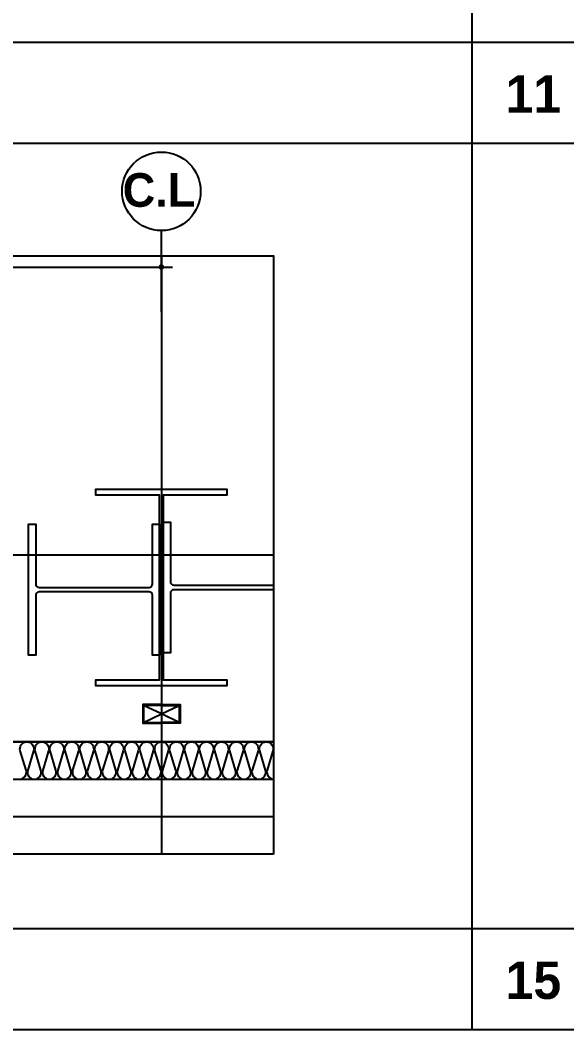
# Model space of a CAD drawing. Extents: x 300 to 49993, y 307 to 8617.
# Drawn here: x 29653 to 31114, y 307 to 3007 of the extents above; entities that cross this region are included whole.
import ezdxf
from ezdxf.enums import TextEntityAlignment as Align

# ---------------------------------------------------------------- set-up
doc = ezdxf.new("R2010")
doc.units = 0
doc.header["$LTSCALE"] = 400
doc.header["$MEASUREMENT"] = 0
doc.header["$PDSIZE"] = -5
doc.linetypes.add('CEN', pattern=[62, 60, -1, 0, -1])
doc.linetypes.add('HID', pattern=[0.5, 0.25, -0.25])
doc.layers.get('Defpoints').update_dxf_attribs({"color": 161, "linetype": 'CONTINUOUS'})
for name, color, linetype in [('$RECOVER_210316183841-0', 7, 'CONTINUOUS'), ('0OPEN', 1, 'HID'), ('0PANL', 6, 'CONTINUOUS'), ('0STL', 3, 'CONTINUOUS'), ('A-INSUL', 8, 'CONTINUOUS'), ('CEN', 1, 'CEN'), ('COL', 2, 'CONTINUOUS'), ('DIM', 7, 'CONTINUOUS'), ('FIN', 5, 'CONTINUOUS'), ('MAIN', 1, 'CONTINUOUS'), ('sdim', 4, 'CONTINUOUS'), ('SYM', 7, 'CONTINUOUS'), ('TEXT', 3, 'CONTINUOUS')]:
    doc.layers.add(name, color=color, linetype=linetype)
doc.layers.add('K', color=161, linetype='CONTINUOUS', plot=False)
doc.styles.add('2020음성 1차', font='나눔고딕Bold.ttf')
doc.dimstyles.new('NDIM(SUB)', dxfattribs={"dimscale": 100, "dimtxt": 1.5, "dimasz": 0.5, "dimexe": 2, "dimexo": 2, "dimgap": 1, "dimtad": 1, "dimdec": 0, "dimdsep": 46, "dimlunit": 6, "dimtxsty": '2020음성 1차', "dimblk1": '_RXDOT', "dimblk2": '_RXDOT', "dimsah": 1, "dimcen": 3, "dimdle": 3, "dimclrd": 7, "dimclre": 7, "dimclrt": 3, "dimadec": 0, "dimazin": 0, "dimtfac": 1, "dimtdec": 0, "dimtix": 1, "dimtmove": 2, "dimatfit": 3, "dimfxl": 1, "dimtolj": 1, "dimtzin": 0, "dimarcsym": 0})

# ---------------------------------------------------------------- blocks, each defined once
blk = doc.blocks.new('_RXDOT')
at = {"layer": '$RECOVER_210316183841-0', "color": 0, "linetype": 'ByBlock'}
blk.add_line((-1, 0), (2, 0), dxfattribs=at)
at = {"layer": '$RECOVER_210316183841-0', "color": 0, "linetype": 'ByBlock', "const_width": 0.5}
blk.add_lwpolyline([(-0.25, 0, 1), (0.25, 0, 1)], format="xyb", close=True, dxfattribs=at)
blk = doc.blocks.new('*D88')
at = {"layer": 'Defpoints', "color": 0}
for p in [(30030.1, 2347.2), (29020.1, 2167.2), (30030.1, 2167.2)]:
    blk.add_point(p, dxfattribs=at)
at = {"layer": 'DIM', "color": 7, "lineweight": -2}
for p, q in [((29020.1, 2227.2), (29020.1, 2407.2)), ((30030.1, 2227.2), (30030.1, 2407.2)), ((29035.1, 2347.2), (30015.1, 2347.2))]:
    blk.add_line(p, q, dxfattribs=at)
at = {"layer": 'DIM', "color": 7, "linetype": 'ByBlock', "lineweight": -2, "xscale": 15, "yscale": 15, "zscale": 15, "rotation": 180}
blk.add_blockref('_RXDOT', (29020.1, 2347.2), dxfattribs=at)
at = {"layer": 'DIM', "color": 7, "linetype": 'ByBlock', "lineweight": -2, "xscale": 15, "yscale": 15, "zscale": 15}
blk.add_blockref('_RXDOT', (30030.1, 2347.2), dxfattribs=at)
at = {"layer": 'DIM', "color": 3, "insert": (29525.1, 2406.1), "char_height": 45, "attachment_point": 5, "style": '2020음성 1차'}
blk.add_mtext('\\A1;1,010', dxfattribs=at)

msp = doc.modelspace()

# ---------------------------------------------------------------- linework, layer by layer
at = {"layer": '0OPEN', "color": 1}
for p, q in [((30030.1, 1152.2), (29982.4, 1174.9)), ((30030.1, 1152.2), (30077.8, 1174.9)), ((29982.4, 1129.5), (30030.1, 1152.2)), ((30077.8, 1129.5), (30030.1, 1152.2))]:
    msp.add_line(p, q, dxfattribs=at)
at = {"layer": '0PANL', "elevation": 0}
msp.add_lwpolyline([(30330.1, 1077.2), (28930.1, 1077.2), (28930.1, 977.2), (30330.1, 977.2)], dxfattribs=at)
at = {"layer": '0STL', "elevation": 0}
for points in [[(30030.1, 1177.2), (29980.1, 1177.2), (29980.1, 1127.2), (30030.1, 1127.2)], [(30030.1, 1174.9), (29982.4, 1174.9), (29982.4, 1129.5), (30030.1, 1129.5)], [(30030.1, 1177.2), (30080.1, 1177.2), (30080.1, 1127.2), (30030.1, 1127.2)], [(30030.1, 1174.9), (30077.8, 1174.9), (30077.8, 1129.5), (30030.1, 1129.5)]]:
    msp.add_lwpolyline(points, dxfattribs=at)
at = {"layer": 'A-INSUL'}
msp.add_lwpolyline([(29650.5, 977.2, 0.509267), (29668.2, 1001.5), (29652.9, 1053, -0.509267), (29670.5, 1077.2, -0.509267), (29688.2, 1053), (29672.9, 1001.5, 0.509267), (29690.5, 977.2, 0.509267), (29708.2, 1001.5), (29692.9, 1053, -0.509267), (29710.5, 1077.2, -0.509267), (29728.2, 1053), (29712.9, 1001.5, 0.509267), (29730.5, 977.2, 0.509267), (29748.2, 1001.5), (29732.9, 1053, -0.509267), (29750.6, 1077.2, -0.509267), (29768.2, 1053), (29752.9, 1001.5, 0.509267), (29770.6, 977.2, 0.509267), (29788.2, 1001.5), (29772.9, 1053, -0.509267), (29790.6, 1077.2, -0.509267), (29808.2, 1053), (29792.9, 1001.5, 0.509267), (29810.6, 977.2, 0.509267), (29828.3, 1001.5), (29812.9, 1053, -0.509267), (29830.6, 1077.2, -0.509267), (29848.3, 1053), (29832.9, 1001.5, 0.509267), (29850.6, 977.2, 0.509267), (29868.3, 1001.5), (29853, 1053, -0.509267), (29870.6, 1077.2, -0.509267), (29888.3, 1053), (29873, 1001.5, 0.509267), (29890.6, 977.2, 0.509267), (29908.3, 1001.5), (29893, 1053, -0.509267), (29910.6, 1077.2, -0.509267), (29928.3, 1053), (29913, 1001.5, 0.509267), (29930.6, 977.2, 0.509267), (29948.3, 1001.5), (29933, 1053, -0.509267), (29950.7, 1077.2, -0.509267), (29968.3, 1053), (29953, 1001.5, 0.509267), (29970.7, 977.2, 0.509267), (29988.3, 1001.5), (29973, 1053, -0.509267), (29990.7, 1077.2, -0.509267), (30008.3, 1053), (29993, 1001.5, 0.509267), (30010.7, 977.2, 0.509267), (30028.4, 1001.5), (30013, 1053, -0.509267), (30030.7, 1077.2, -0.509267), (30048.4, 1053), (30033, 1001.5, 0.509267), (30050.7, 977.2, 0.509267), (30068.4, 1001.5), (30053.1, 1053, -0.509267), (30070.7, 1077.2, -0.509267), (30088.4, 1053), (30073.1, 1001.5, 0.509267), (30090.7, 977.2, 0.509267), (30108.4, 1001.5), (30093.1, 1053, -0.509267), (30110.7, 1077.2, -0.509267), (30128.4, 1053), (30113.1, 1001.5, 0.509267), (30130.7, 977.2, 0.509267), (30148.4, 1001.5), (30133.1, 1053, -0.509267), (30150.8, 1077.2, -0.509267), (30168.4, 1053), (30153.1, 1001.5, 0.509267), (30170.8, 977.2, 0.509267), (30188.4, 1001.5), (30173.1, 1053, -0.509267), (30190.8, 1077.2, -0.509267), (30208.4, 1053), (30193.1, 1001.5, 0.509267), (30210.8, 977.2, 0.509267), (30228.5, 1001.5), (30213.1, 1053, -0.509267), (30230.8, 1077.2, -0.509267), (30248.5, 1053), (30233.1, 1001.5, 0.509267), (30250.8, 977.2, 0.509267), (30268.5, 1001.5), (30253.2, 1053, -0.509267), (30270.8, 1077.2, -0.509267), (30288.5, 1053), (30273.2, 1001.5, 0.509267), (30290.8, 977.2, 0.509267), (30308.5, 1001.5), (30293.2, 1053, -0.509267), (30310.8, 1077.2, -0.509267), (30328.5, 1053), (30313.2, 1001.5, 0.509267), (30330.8, 977.2)], format="xyb", dxfattribs=at)
at = {"layer": 'CEN'}
for p, q in [((30030.1, 2377.2), (30030.1, 777.2)), ((30030.1, 2377.2), (30030.1, 777.2)), ((28730.1, 1577.2), (30330.1, 1577.2)), ((28730.1, 1077.2), (30330.1, 1077.2))]:
    msp.add_line(p, q, dxfattribs=at)
at = {"layer": 'COL', "linetype": 'ByBlock', "ltscale": 10, "elevation": 0}
msp.add_lwpolyline([(30025.1, 1484.4), (30025.1, 1309.4), (30006.1, 1309.4), (30006.1, 1469.4, 0.414214), (29997.1, 1478.4), (29703.1, 1478.4, 0.414214), (29694.1, 1469.4), (29694.1, 1309.4), (29675.1, 1309.4), (29675.1, 1659.4), (29694.1, 1659.4), (29694.1, 1499.4, 0.414214), (29703.1, 1490.4), (29997.1, 1490.4, 0.414214), (30006.1, 1499.4), (30006.1, 1659.4), (30025.1, 1659.4)], format="xyb", close=True, dxfattribs=at)
msp.add_lwpolyline([(30330.1, 1484.2), (30063.1, 1484.2, 0.414214), (30054.1, 1475.2), (30054.1, 1315.2), (30035.1, 1315.2), (30035.1, 1665.2), (30054.1, 1665.2), (30054.1, 1505.2, 0.414214), (30063.1, 1496.2), (30330.1, 1496.2)], format="xyb", dxfattribs=at)
at = {"layer": 'FIN'}
msp.add_line((30330.1, 877.2), (28730.1, 877.2), dxfattribs=at)
at = {"layer": 'K', "ltscale": 10}
msp.add_lwpolyline([(30330.1, 777.2), (28730.1, 777.2), (28730.1, 2377.2), (30330.1, 2377.2)], close=True, dxfattribs=at)
at = {"layer": 'MAIN', "elevation": 0}
msp.add_lwpolyline([(30030.1, 1753.2), (30205.1, 1753.2), (30205.1, 1737.2), (30035.1, 1737.2), (30035.1, 1243.2), (30205.1, 1243.2), (30205.1, 1227.2), (29855.1, 1227.2), (29855.1, 1243.2), (30025.1, 1243.2), (30025.1, 1737.2), (29855.1, 1737.2), (29855.1, 1753.2)], close=True, dxfattribs=at)
at = {"layer": 'sdim'}
for points in [[(30860.3, 7687.2), (30860.3, 307.2)], [(36142.4, 2947.2), (25500, 2947.2)], [(36142.4, 2677.2), (25500, 2677.2)], [(36142.4, 577.2), (25500, 577.2)], [(36142.4, 307.2), (25500, 307.2)]]:
    msp.add_lwpolyline(points, dxfattribs=at)
at = {"layer": 'SYM', "elevation": 0}
msp.add_lwpolyline([(30030.1, 2377.2), (30030.1, 2444.7, -1), (30030.1, 2654.7, -1), (30030.1, 2444.7)], format="xyb", dxfattribs=at)

# ---------------------------------------------------------------- texts
at = {"layer": 'SYM', "color": 1, "style": '2020음성 1차'}
msp.add_text('C.L', height=90, dxfattribs=at).set_placement((29926.8, 2508.2))
at = {"layer": 'TEXT', "color": 2, "style": '2020음성 1차'}
for s, p in [('11', (30950.3, 2809.8)), ('15', (30950.3, 439.8))]:
    msp.add_text(s, height=100, dxfattribs=at).set_placement(p, align=Align.MIDDLE_LEFT)

# ---------------------------------------------------------------- dimensions: what is measured, and where the dimension line sits
at = {"layer": 'DIM'}
dim = msp.add_linear_dim(base=(30030.1, 2347.2), p1=(29020.1, 2167.2), p2=(30030.1, 2167.2), angle=0, dimstyle='NDIM(SUB)', override={"dimscale": 30}, dxfattribs=at)
dim.commit()
dim.dimension.update_dxf_attribs({"geometry": '*D88', "text_midpoint": (29525.1, 2406.1)})

doc.saveas('drawing.dxf')
